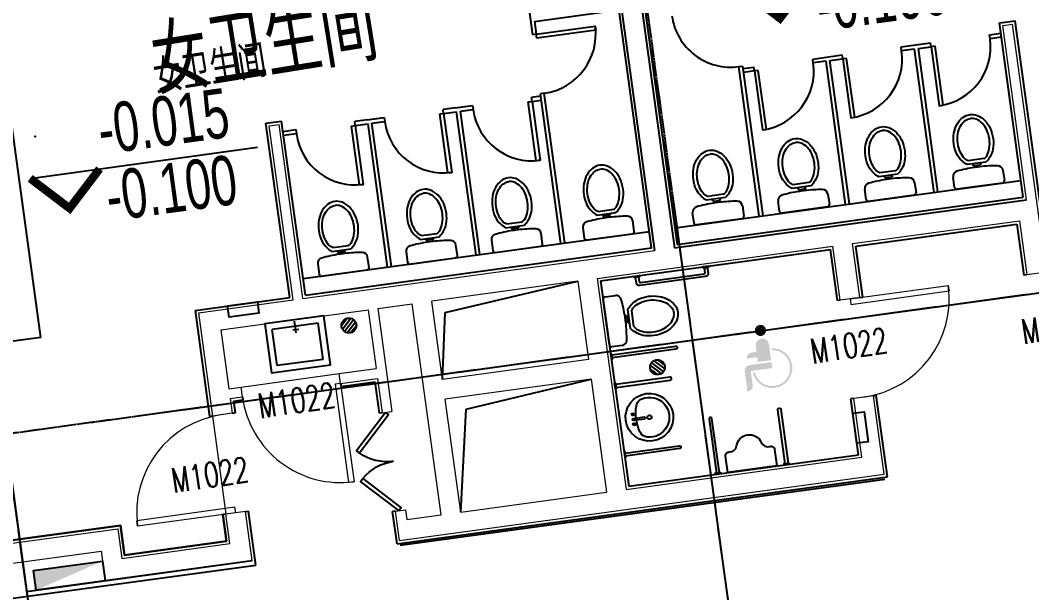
# Model space of a CAD drawing. Header units: millimetres. Extents: x -39175 to 150737, y -15023 to 140542.
# Drawn here: x 44829 to 55037, y 118823 to 124602 of the extents above; entities that cross this region are included whole.
import ezdxf
from ezdxf.enums import TextEntityAlignment as Align

# ---------------------------------------------------------------- set-up
doc = ezdxf.new("R2010")
doc.units = ezdxf.units.MM
doc.header["$LTSCALE"] = 10
doc.linetypes.add('E-RG-1F$0$$0$DOTE', pattern=[2.42, 2, -0.2, 0.02, -0.2])
doc.linetypes.add('XRE2$0$HIDDEN', pattern=[0.375, 0.25, -0.125])
for name, color, linetype in [('A—墙体', 7, 'Continuous'), ('A—设备管丼、主管符号', 50, 'Continuous'), ('A—轴线、尺寸', 1, 'Continuous'), ('E2-RI-2F$0$A-SYMB-DOOR', 13, 'Continuous'), ('E2-RW-12345F$0$A-1-1-X-toilel$0$A-FIXT', 55, 'Continuous'), ('E2-RW-12345F$0$HRI-F18$0$A-DOOR', 32, 'Continuous'), ('E2-RW-12345F$0$HRI-F18$0$A-WALL', 7, 'Continuous'), ('E2-RW-12345F$0$LVTRY', 6, 'Continuous'), ('I—平面—卫生间隔断（不到顶）', 48, 'Continuous'), ('I—平面—文字', 40, 'Continuous'), ('I—平面—文字（放大1：100）', 40, 'XRE2$0$HIDDEN'), ('I—平面—标高', 40, 'Continuous'), ('I—平面—洁具2', 44, 'Continuous'), ('I—平面—消防设施', 10, 'Continuous'), ('I—平面—装饰面层线', 192, 'Continuous'), ('I—平面—门编号', 22, 'Continuous'), ('S-EQ1', 2, 'Continuous'), ('轴线100', 1, 'Continuous')]:
    doc.layers.add(name, color=color, linetype=linetype)
for name, color, linetype, lineweight in [('E2-RW-12345F$0$A-DOOR', 32, 'Continuous', 5), ('E2-RW-12345F$0$A-WALL', 7, 'Continuous', 5), ('E2-RW-12345F$0$A-Z410-G-Vhcl', 5, 'Continuous', 0)]:
    doc.layers.add(name, color=color, linetype=linetype, lineweight=lineweight)
doc.layers.get('E2-RW-12345F$0$A-1-1-X-toilel$0$A-FIXT').off()
doc.styles.add('ARIAL', font='arial.ttf')
doc.styles.add('E-RT-1F$0$XD2008', font='xd-hzs.shx', dxfattribs={"width": 0.7, "bigfont": 'xd-hztxt.shx'})
doc.styles.add('E2-RI-2F$0$ECADI-TXT', font='simplex.shx', dxfattribs={"bigfont": 'hztxt.shx'})
doc.styles.add('XD2008', font='SIMYOU.TTF', dxfattribs={"width": 0.7, "height": 600})
doc.styles.add('幼圆', font='SIMYOU.TTF', dxfattribs={"width": 0.7})
doc.dimstyles.new('200', dxfattribs={"dimscale": 200, "dimtxt": 2.5, "dimasz": 2, "dimexe": 1, "dimexo": 1, "dimgap": 0.8, "dimtad": 1, "dimdec": 0, "dimdsep": 46, "dimtxsty": 'ARIAL', "dimblk1": 'ARCHTICK', "dimblk2": 'ARCHTICK', "dimsah": 1, "dimcen": -0.9, "dimdle": 1, "dimclrd": 256, "dimclre": 256, "dimclrt": 40, "dimaunit": 1, "dimadec": 0, "dimazin": 0, "dimtfac": 0.35, "dimtdec": 0, "dimtix": 1, "dimtmove": 2, "dimatfit": 3, "dimldrblk": 'ARCHTICK', "dimfxl": 0, "dimtvp": 0.8, "dimtolj": 1, "dimtzin": 0, "dimarcsym": 0})

# ---------------------------------------------------------------- blocks, each defined once
blk = doc.blocks.new('_ArchTick')
at = {"color": 0, "linetype": 'ByBlock', "const_width": 0.15}
blk.add_lwpolyline([(-0.5, -0.5), (0.5, 0.5)], dxfattribs=at)
blk = doc.blocks.new('*D4653')
at = {"layer": 'A—轴线、尺寸', "linetype": 'ByBlock', "lineweight": -2}
for p, q in [((78472, 131607), (77673, 137453)), ((-33466, 122060), (77898, 137282)), ((-32387, 115642), (-33295, 122285))]:
    blk.add_line(p, q, dxfattribs=at)
at = {"layer": 'Defpoints', "color": 0, "linetype": 'ByBlock'}
for p in [(77700, 137255), (78499, 131409), (-32360, 115444, 0)]:
    blk.add_point(p, dxfattribs=at)
at = {"layer": 'A—轴线、尺寸', "linetype": 'ByBlock', "lineweight": -2, "xscale": 400, "yscale": 400, "zscale": 400}
for p, rotation in [((77700, 137255), 7.783339573525556), ((-33268, 122087), 187.7833395735256)]:
    blk.add_blockref('_ArchTick', p, dxfattribs=dict(at, rotation=rotation))
at = {"layer": 'A—轴线、尺寸', "color": 40, "linetype": 'ByBlock', "insert": (22160, 130082), "char_height": 500, "attachment_point": 5, "rotation": 7.7833, "style": 'ARIAL'}
blk.add_mtext('\\A1;112000', dxfattribs=at)
blk = doc.blocks.new('E-RT-1F$0$ECADI-TAG-HGHT（国标）')
at = {"color": 1}
blk.add_line((-2.121, 2.121), (11.768, 2.121), dxfattribs=at)
at = {"color": 1, "const_width": 0.5}
blk.add_lwpolyline([(-2.121, 2.121), (0, 0), (2.121, 2.121)], dxfattribs=at)
at = {"color": 1}
blk.add_point((-1.481, 4.6), dxfattribs=at)
at = {"style": 'E-RT-1F$0$XD2008', "width": 0.7}
blk.add_attdef('FL', text='', height=3, dxfattribs=at).set_placement((-2.689, 2.967), align=Align.RIGHT)
for tag, p in [('F.F.L.', (2.284, 2.967)), ('T.O.S.', (2.284, -1.104))]:
    blk.add_attdef(tag, p, '', height=3, dxfattribs=at)
blk = doc.blocks.new('E2-RW-12345F$0$HRI-F18$0$A$C62F15C80')
at = {"layer": 'E2-RW-12345F$0$HRI-F18$0$A-DOOR'}
for points in [[(0, 275.5), (275.5, 0), (296.2, 20.7), (20.7, 296.2)], [(800, 275.5), (524.5, 0), (503.8, 20.7), (779.3, 296.2)]]:
    blk.add_lwpolyline(points, close=True, dxfattribs=at)
for centre, start, end in [((10.3, 285.9), 317.1491, 0), ((789.7, 285.9), 180, 222.8509)]:
    blk.add_arc(centre, 389.7, start, end, dxfattribs=at)
blk = doc.blocks.new('*U4745')
at = {"layer": 'E2-RW-12345F$0$A-Z410-G-Vhcl', "extrusion": (0, 0, -1)}
h = blk.add_hatch(color=2, dxfattribs=at)
edge = h.paths.add_edge_path()
edge.add_arc((-0.0041, 0.039), 0.0082, 0, 360)
for points in [[(-0.0139, -0.0062), (0.0056, -0.0062), (0.0056, 0.0172, 1), (-0.0139, 0.0172), (-0.0139, 0.0086), (-0.0214, 0.0086, 0.414214), (-0.0293, 0.0008), (-0.0139, 0.0008)], [(0.0086, 0.0082, -2.078418), (-0.0205, -0.0208), (-0.0235, -0.0208, 2.108884), (0.0086, 0.0112)], [(-0.0261, -0.0179), (0.0056, -0.0179), (0.0056, -0.0091), (-0.0261, -0.0091, 0.414214), (-0.0349, -0.0179), (-0.0349, -0.0472, 0.414214), (-0.0261, -0.0384)]]:
    blk.add_hatch(color=2, dxfattribs=at).paths.add_polyline_path(points)
blk = doc.blocks.new('E2-RW-12345F$0$_LV13')
at = {"layer": 'S-EQ1'}
for p, q in [((-0.495, 0.071), (-0.071, 0.495)), ((-0.465, -0.183), (0.183, 0.465)), ((-0.354, -0.354), (0.354, 0.354)), ((-0.183, -0.465), (0.465, 0.183)), ((0.071, -0.495), (0.495, -0.071))]:
    blk.add_line(p, q, dxfattribs=at)
blk.add_circle((0, 0), 0.5, dxfattribs=at)
blk = doc.blocks.new('E2-RW-12345F$0$DOOR1000')
at = {"layer": 'E2-RW-12345F$0$A-DOOR'}
for p, q in [((0, 1000), (56, 1000)), ((0, 0), (0, 1000)), ((56, 0), (56, 1000)), ((0, 0), (56, 0))]:
    blk.add_line(p, q, dxfattribs=at)
blk.add_arc((0, 0), 1000, 0, 90, dxfattribs=at)
blk = doc.blocks.new('E2-RW-12345F$0$XFX-BX')
blk.add_lwpolyline([(0, 0), (0, 200), (700, 200), (700, 0)], close=True)
blk.add_solid([(0, 0), (0, 0), (700, 0), (700, 200)])
blk = doc.blocks.new('E1-RW-1F$0$E-WC-BF$0$Sink Vanity-Round - 19_ x 19_-1522437-Level 2 - Program')
for p, q in [((87, 247), (87, 136)), ((106, 247), (106, 136))]:
    blk.add_line(p, q)
for centre, radius, start, end in [((97, 85), 241, 360, 180), ((97, -233), 452, 91.2067, 109.2086), ((46, 247), 12.7, 360, 180), ((46, 247), 12.7, 180, 360), ((97, 247), 9.52, 360, 180), ((97, -233), 452, 70.7914, 88.7933), ((147, 247), 12.7, 360, 180), ((147, 247), 12.7, 180, 0), ((97, 85), 201, 165.3071, 14.6929), ((1, 104), 105, 120.7927, 162.1904), ((97, 85), 20.6, 360, 180), ((97, 136), 9.52, 180, 360), ((192, 104), 105, 17.8096, 59.2073), ((97, 85), 241, 180, 360), ((97, 85), 20.6, 180, 360)]:
    blk.add_arc(centre, radius, start, end)
blk = doc.blocks.new('matong')
at = {"layer": 'I—平面—洁具2'}
for p, q in [((-0.43, 0), (0.43, 0)), ((-0.47, -0.235), (-0.47, -0.04)), ((0.47, -0.04), (0.47, -0.235)), ((-0.05, -0.396), (-0.05, -0.361)), ((0.05, -0.361), (0.05, -0.396)), ((-0.176, -0.431), (0.181, -0.431)), ((-0.148, -0.5), (0.148, -0.5)), ((-0.07, -0.396), (-0.05, -0.396)), ((-0.07, -0.431), (-0.07, -0.396)), ((0.05, -0.396), (-0.05, -0.396)), ((0.05, -0.396), (0.07, -0.396)), ((0.07, -0.396), (0.07, -0.431))]:
    blk.add_line(p, q, dxfattribs=at)
for points in [[(0.002, -1.35, -0.128381), (-0.133, -1.315, -0.106268), (-0.259, -1.203, -0.085065), (-0.338, -1.047, -0.074422), (-0.368, -0.849, -0.074422), (-0.338, -0.652, -0.093985), (-0.259, -0.514, -0.073872), (-0.176, -0.431, -0.130921)], [(-0.148, -0.5, 0.073654), (-0.204, -0.54, 0.085065), (-0.272, -0.674, 0.074422), (-0.298, -0.849, 0.074422), (-0.272, -1.025, 0.085065), (-0.204, -1.159, 0.106268), (-0.101, -1.25, 0.128381), (-0.002, -1.276, 0.131396)], [(0.181, -0.431, -0.073872), (0.264, -0.514, -0.093985), (0.343, -0.652, -0.074422), (0.372, -0.849, -0.074422), (0.343, -1.047, -0.085065), (0.264, -1.203, -0.106268), (0.138, -1.315, -0.128381), (0.002, -1.35, -0.130921)], [(0.148, -0.5, -0.073654), (0.204, -0.54, -0.085065), (0.272, -0.674, -0.074422), (0.298, -0.849, -0.074422), (0.272, -1.025, -0.085065), (0.204, -1.159, -0.106268), (0.101, -1.25, -0.128381), (0.002, -1.276, -0.131396)]]:
    blk.add_lwpolyline(points, format="xyb", dxfattribs=at)
for centre, radius, start, end in [((-0.43, -0.04), 0.04, 90, 180), ((0.43, -0.04), 0.04, 0, 90), ((-0.37, -0.235), 0.1, 180, 262.0681), ((0, 2.42), 2.781, 262.0681, 268.9699), ((0, 2.42), 2.781, 268.9699, 271.0301), ((0, 2.42), 2.781, 271.0301, 277.9319), ((0.37, -0.235), 0.1, 277.9319, 0)]:
    blk.add_arc(centre, radius, start, end, dxfattribs=at)
blk = doc.blocks.new('B1-CR-B1$0$URINAL-1')
at = {"layer": 'I—平面—洁具2'}
blk.add_lwpolyline([(500, 0), (0, 0), (0, -168, 0.464292), (43, -204, -0.382572), (124, -255, 0.336188), (250, -350, 0.336188), (376, -255, -0.382572), (457, -204, 0.464292), (500, -168)], format="xyb", close=True, dxfattribs=at)
blk = doc.blocks.new('xdc2')
at = {"layer": 'I—平面—洁具2'}
for p, q in [((445631, -41461), (445631, -41831)), ((445631, -41461), (446101, -41461)), ((446101, -41461), (446101, -41831)), ((445631, -41831), (446101, -41831)), ((445836, -41793), (445896, -41793)), ((445866, -41763), (445866, -41881))]:
    blk.add_line(p, q, dxfattribs=at)
blk.add_lwpolyline([(445566, -41896), (446166, -41896), (446166, -41396), (445566, -41396)], close=True, dxfattribs=at)
blk = doc.blocks.new('E2-RI-2F$0$ECADI-TAG-DOOR')
blk = doc.blocks.new('A$C1C9D1350')
at = {"layer": '轴线100', "linetype": 'E-RG-1F$0$$0$DOTE'}
for p, q in [((-205631.5, 137772.7), (-201138.5, 104901.6)), ((-212567.1, 136824.8), (-208074, 103953.6)), ((-186282.4, 126791.1), (-255175.5, 117374.4))]:
    blk.add_line(p, q, dxfattribs=at)

msp = doc.modelspace()

# ---------------------------------------------------------------- linework, layer by layer
at = {"layer": 'A—墙体'}
for p, q in [((50870.2, 126416.5), (51432.3, 122304.2)), ((50870.2, 126416.5), (51432.3, 122304.2)), ((51432.3, 122304.7), (54984.7, 122790.3)), ((51432.3, 122304.7), (54984.7, 122790.3)), ((44892.1, 118837.1), (47170.5, 119148.5)), ((45684.7, 118945.4), (47170.5, 119148.5))]:
    msp.add_line(p, q, dxfattribs=at)
msp.add_lwpolyline([(51234.2, 122277.1), (50672.1, 126389.4), (49765.1, 126265.4), (49656.8, 127058)], dxfattribs=at)
msp.add_lwpolyline([(51234.2, 122277.1), (50672.1, 126389.4), (49765.1, 126265.4), (49656.8, 127058)], dxfattribs=at)
at = {"layer": 'A—设备管丼、主管符号'}
for p, q in [((49117.1, 121651.5, 0), (50454.2, 121969, 0)), ((49090.7, 120975.2), (49117.1, 121651.5, 0)), ((49330.6, 120676.7, 0), (50589.7, 120977.7, 0)), ((49273.6, 119637.8, 0), (49330.6, 120676.7, 0))]:
    msp.add_line(p, q, dxfattribs=at)
at = {"layer": 'A—轴线、尺寸', "linetype": 'E-RG-1F$0$$0$DOTE', "ltscale": 500}
for p, q in [((49782.5, 134747.2), (54275.5, 101876)), ((42847, 133799.2), (47340, 100928.1)), ((79901.5, 125237.7), (238.6, 114348.8))]:
    msp.add_line(p, q, dxfattribs=at)
at = {"layer": 'E2-RW-12345F$0$A-DOOR'}
for p, q in [((47057.7, 120899.3, 0), (48048.5, 121034.8, 0)), ((46769.2, 120607.4, 0), (46904.6, 119616.6))]:
    msp.add_line(p, q, dxfattribs=at)
at = {"layer": 'E2-RW-12345F$0$A-WALL', "lineweight": 13}
for p, q in [((50870.2, 126416.5), (51432.3, 122304.2)), ((54984.7, 122790.3), (54744.3, 124548.9)), ((55185.3, 122060.8), (54843.4, 124562.5)), ((47342.3, 123537.2), (47441.3, 123550.7)), ((47582.6, 121778.5), (47342.3, 123537.2)), ((47681.7, 121792.1), (47441.3, 123550.7)), ((51432.3, 122304.7), (54984.7, 122790.3)), ((53228.4, 122348.4), (54912.7, 122578.6)), ((54912.7, 122578.6, 0), (54987.2, 122033.7, 0)), ((50652.3, 121996.2, 0), (53030.2, 122321.3, 0)), ((52970.9, 122313.2), (53030.2, 122321.3)), ((47681.7, 121792.1), (51234.1, 122277.6)), ((50652.4, 121995.7, 0), (50943.5, 119866.1, 0)), ((55185.3, 122060.8, 0), (54987.2, 122033.7, 0)), ((50454.2, 121969, 0), (50562.5, 121176.3, 0)), ((53302.9, 121803.5, 0), (53104.7, 121776.4, 0)), ((46627, 121647.9), (47582.6, 121778.5)), ((46852.2, 121476.8), (48338.4, 121680)), ((48437.4, 121693.5), (48784.2, 121740.9)), ((46627, 121647.9), (46769.2, 120607.4)), ((46852.2, 121476.8), (46933.5, 120882.4)), ((50589.7, 120977.7, 0), (50745.3, 119839, 0)), ((46933.5, 120882.4, 0), (47057.7, 120899.3, 0)), ((46947, 120783.3, 0), (47071.3, 120800.3, 0)), ((46947, 120783.3, 0), (46967.3, 120634.5, 0)), ((53438.3, 120812.2, 0), (53240.2, 120785.1, 0)), ((46967.4, 120634.5, 0), (46769.2, 120607.4, 0)), ((47102.8, 119643.7), (46904.6, 119616.6))]:
    msp.add_line(p, q, dxfattribs=at)
at = {"layer": 'E2-RW-12345F$0$A-WALL'}
for p, q in [((54744.3, 124548.9), (54843.4, 124562.5)), ((53104.7, 121776.4, 0), (53030.2, 122321.3, 0)), ((53302.9, 121803.5, 0), (53228.4, 122348.4, 0)), ((50454.2, 121969, 0), (48982.4, 121767.9, 0)), ((48338.4, 121680), (48419.6, 121085.5)), ((48437.4, 121693.5), (48579.6, 120653.1)), ((49075.4, 119610.7), (48784.3, 121740.4)), ((49090.7, 120975.2), (48982.4, 121767.9)), ((50562.5, 121176.3, 0), (49090.7, 120975.2, 0)), ((48048.5, 121034.8, 0), (48419.6, 121085.5, 0)), ((48062, 120935.7, 0), (48048.5, 121034.8, 0)), ((48062, 120935.7, 0), (48433.2, 120986.4, 0)), ((48433.2, 120986.4), (48480.6, 120639.6)), ((50589.6, 120978.2, 0), (49117.8, 120777, 0)), ((47071.3, 120800.3, 0), (47057.7, 120899.3, 0)), ((49273.6, 119637.8), (49117.8, 120777)), ((53321.4, 120191.1, 0), (53240.2, 120785.1, 0)), ((53546.6, 120020, 0), (53438.3, 120812.2, 0)), ((48480.6, 120639.6), (48579.7, 120653.1)), ((50943.5, 119866.1, 0), (53321.4, 120191.1, 0)), ((48656.6, 119351.6, 0), (53546.6, 120020, 0)), ((48656.6, 119351.6, 0), (53546.6, 120020, 0)), ((48656.6, 119351.6, 0), (53546.6, 120020, 0)), ((49273.6, 119637.8, 0), (50745.3, 119839, 0)), ((47170.5, 119147.8), (47102.8, 119643.7)), ((48616.1, 119648.3), (48715.2, 119661.8)), ((48656.6, 119351.6), (48616.1, 119648.3)), ((48715.1, 119661.8), (48728.6, 119563.3)), ((46945.2, 119319.6), (46904.6, 119616.6)), ((48728.6, 119563.3), (49075.4, 119610.7)), ((44626.2, 119305.4), (45815.1, 119467.9)), ((45815.1, 119467.9), (45855.7, 119170.6)), ((44653.2, 119107.2), (45644, 119242.6)), ((45644, 119242.6), (45684.7, 118945.4)), ((45855.7, 119170.6), (46945.2, 119319.6)), ((45684.7, 118945.4), (47170.5, 119148.5))]:
    msp.add_line(p, q, dxfattribs=at)
at = {"layer": 'E2-RW-12345F$0$A-WALL', "lineweight": 13}
msp.add_lwpolyline([(51234.2, 122277.1), (50672.1, 126389.4), (49765.1, 126265.4), (49656.8, 127058)], dxfattribs=at)
at = {"layer": 'I—平面—卫生间隔断（不到顶）', "ltscale": 3}
for p, q in [((45036.3, 121399.7, 0), (44474.2, 125512, 0)), ((49956.3, 124751.8, 0), (49996.9, 124455.1, 0)), ((50018.9, 124589.1, 0), (50872, 124705.6, 0)), ((50018.9, 124589.1, 0), (50036.5, 124460.5, 0)), ((54609.8, 124454.3, 0), (54724.8, 124470, 0)), ((54615.3, 124414.7, 0), (54609.8, 124454.3)), ((53718.1, 124332.4, 0), (54015.4, 124373.1, 0)), ((53723.5, 124292.8, 0), (53718.1, 124332.4, 0)), ((53892, 124315.8, 0), (54020.8, 124333.4, 0)), ((53892, 124315.8, 0), (54015.8, 124332.8, 0)), ((53892, 124315.8, 0), (54015.8, 124332.8, 0)), ((53892, 124315.8, 0), (54015.8, 124332.8, 0)), ((54020.8, 124333.4, 0), (54015.4, 124373.1, 0)), ((54730.2, 124430.4, 0), (54615.3, 124414.7, 0)), ((54730.2, 124430.4, 0), (54615.3, 124414.7, 0)), ((54730.2, 124430.4, 0), (54615.3, 124414.7, 0)), ((52826.4, 124210.6, 0), (53123.7, 124251.2, 0)), ((53129.1, 124211.6, 0), (53123.7, 124251.2, 0)), ((53852.3, 124310.4, 0), (53723.5, 124292.8, 0)), ((53849.9, 124310.1, 0), (53723.5, 124292.8, 0)), ((53849.9, 124310.1, 0), (53723.5, 124292.8, 0)), ((53849.9, 124310.1, 0), (53723.5, 124292.8, 0)), ((54050.1, 122863.9, 0), (53852.3, 124310.4, 0)), ((54050.1, 122863.9, 0), (53852.3, 124310.4, 0)), ((54089.7, 122869.3, 0), (53892, 124315.8, 0)), ((54089.7, 122869.3, 0), (53892, 124315.8, 0)), ((52080.8, 124134.4, 0), (52120.5, 124139.8, 0)), ((52287.4, 122623, 0), (52080.9, 124134.4, 0)), ((52327.1, 122628.4, 0), (52120.5, 124139.8, 0)), ((52327.1, 122628.4, 0), (52120.5, 124139.8, 0)), ((52124, 124114.6, 0), (52232, 124129.3, 0)), ((52124, 124114.6, 0), (52232, 124129.3, 0)), ((52237.4, 124089.7, 0), (52232, 124129.3, 0)), ((52831.8, 124170.9, 0), (52826.4, 124210.6, 0)), ((52960.6, 124188.5, 0), (52831.8, 124170.9, 0)), ((52958.2, 124188.2, 0), (52831.8, 124170.9, 0)), ((52958.2, 124188.2, 0), (52831.8, 124170.9, 0)), ((52958.2, 124188.2, 0), (52831.8, 124170.9, 0)), ((53158.4, 122742, 0), (52960.6, 124188.5, 0)), ((53000.3, 124194, 0), (53129.1, 124211.6, 0)), ((53000.3, 124194, 0), (53124.1, 124210.9, 0)), ((53000.3, 124194, 0), (53124.1, 124210.9, 0)), ((53000.3, 124194, 0), (53124.1, 124210.9, 0)), ((53198, 122747.4, 0), (53000.3, 124194, 0)), ((52237.4, 124089.7, 0), (52129.4, 124074.9, 0)), ((52237.4, 124089.7, 0), (52129.4, 124074.9, 0)), ((50081.6, 123835.4, 0), (49988, 123822.6, 0)), ((50081.6, 123835.4, 0), (49988, 123822.6, 0)), ((49993.4, 123783, 0), (49988, 123822.6, 0)), ((49993.4, 123783, 0), (49988, 123822.6, 0)), ((50117.7, 123866, 0), (50078.1, 123860.6, 0)), ((50284.7, 122349.2, 0), (50078.1, 123860.6, 0)), ((50284.7, 122349.2, 0), (50078.1, 123860.6, 0)), ((50324.3, 122354.7, 0), (50117.7, 123866, 0)), ((49215.2, 123717, 0), (49393.5, 123741.4, 0)), ((49215.2, 123717, 0), (49393.5, 123741.4, 0)), ((49244.9, 123721.1, 0), (49368.8, 123738, 0)), ((49264.7, 123723.8, 0), (49393.5, 123741.4, 0)), ((49264.7, 123723.8, 0), (49393.5, 123741.4, 0)), ((49393.5, 123741.4, 0), (49399, 123701.8, 0)), ((49993.4, 123783, 0), (50087, 123795.8, 0)), ((49993.4, 123783, 0), (50087, 123795.8, 0)), ((48323.4, 123595.1, 0), (48501.8, 123619.5, 0)), ((48323.4, 123595.1, 0), (48501.8, 123619.5, 0)), ((48373, 123601.9, 0), (48501.8, 123619.5, 0)), ((48373, 123601.9, 0), (48501.8, 123619.5, 0)), ((48501.8, 123619.5, 0), (48507.2, 123579.9, 0)), ((49225.1, 123718.4, 0), (49096.3, 123700.8, 0)), ((49225.1, 123718.4, 0), (49096.3, 123700.8, 0)), ((49101.7, 123661.1, 0), (49096.3, 123700.8, 0)), ((49101.7, 123661.1, 0), (49230.5, 123678.7, 0)), ((49101.7, 123661.1, 0), (49230.5, 123678.7, 0)), ((49428.2, 122232.2, 0), (49230.5, 123678.7, 0)), ((49270.1, 123684.2, 0), (49399, 123701.8, 0)), ((49270.1, 123684.2, 0), (49399, 123701.8, 0)), ((49467.9, 122237.6, 0), (49270.1, 123684.2, 0)), ((49270.2, 123684.2, 0), (49394, 123701.1, 0)), ((48333.4, 123596.5, 0), (48204.6, 123578.9, 0)), ((48333.4, 123596.5, 0), (48204.6, 123578.9, 0)), ((48210, 123539.2, 0), (48204.6, 123578.9, 0)), ((48210, 123539.3, 0), (48338.8, 123556.9, 0)), ((48210, 123539.3, 0), (48338.8, 123556.9, 0)), ((48536.5, 122110.3, 0), (48338.8, 123556.9, 0)), ((48353.2, 123599.2, 0), (48477, 123616.1, 0)), ((48378.4, 123562.3, 0), (48507.2, 123579.9, 0)), ((48378.4, 123562.3, 0), (48507.2, 123579.9, 0)), ((48378.4, 123562.3, 0), (48502.3, 123579.2, 0)), ((48576.1, 122115.7, 0), (48378.4, 123562.3, 0)), ((47481.3, 123480, 0), (47610.1, 123497.6, 0)), ((47481.3, 123480, 0), (47610.1, 123497.6, 0)), ((47486.7, 123440.4, 0), (47615.5, 123458, 0)), ((47610.1, 123497.6, 0), (47615.5, 123458, 0)), ((51464.7, 122510.6), (54927.9, 122983.9)), ((47684.4, 121993.8, 0), (51177.4, 122471.2, 0)), ((45036.3, 121399.7, 0), (44382.4, 121310.3, 0))]:
    msp.add_line(p, q, dxfattribs=at)
at = {"layer": 'I—平面—卫生间隔断（不到顶）', "ltscale": 3, "elevation": 0}
for points in [[(50041.9, 124420.9), (50036.5, 124460.5), (50631, 124541.8), (50636.4, 124502.1)], [(54060.4, 124338.9), (54020.8, 124333.4), (54102, 123739), (54141.7, 123744.4)], [(53168.7, 124217), (53129.1, 124211.6), (53210.3, 123617.1), (53250, 123622.5)], [(52277, 124095.1), (52237.4, 124089.7), (52318.6, 123495.2), (52358.3, 123500.6)], [(49953.8, 123777.6), (49993.4, 123783), (50074.7, 123188.5), (50035, 123183.1)], [(49062.1, 123655.7), (49101.7, 123661.1), (49183, 123066.7), (49143.3, 123061.2)], [(48170.3, 123533.8), (48210, 123539.2), (48291.2, 122944.8), (48251.6, 122939.4)]]:
    msp.add_lwpolyline(points, close=True, dxfattribs=at)
msp.add_lwpolyline([(50036.5, 124460.5), (49996.9, 124455.1)], dxfattribs=at)
at = {"layer": 'I—平面—卫生间隔断（不到顶）', "ltscale": 3}
for centre, start, end in [((51999.6, 124728.8, 0), 187.78336, 277.78336), ((50036.5, 124460.5, 0), 277.78295, 7.78295), ((54020.8, 124333.4, 0), 277.78347, 7.78347), ((53129.1, 124211.6, 0), 277.78347, 7.78347), ((52237.4, 124089.7, 0), 277.78347, 7.78347), ((49993.4, 123783, 0), 187.78335, 277.78335), ((49101.7, 123661.1, 0), 187.78335, 277.78335), ((48210, 123539.2, 0), 187.78335, 277.78335)]:
    msp.add_arc(centre, 600, start, end, dxfattribs=at)
at = {"layer": 'I—平面—洁具2'}
for p, q in [((54574.6, 123170.5, 0), (54383.5, 123144.4, 0)), ((54554.6, 123205.2, 0), (54395.8, 123183.5, 0)), ((54445.4, 123133.6, 0), (54442.8, 123152.5, 0)), ((54456.1, 123135.1, 0), (54445.4, 123133.6, 0)), ((54456.1, 123135.1, 0), (54509.6, 123142.4, 0)), ((54458.7, 123116.3, 0), (54456.1, 123135.1, 0)), ((54520.3, 123143.9, 0), (54509.6, 123142.4, 0)), ((54509.6, 123142.4, 0), (54512.2, 123123.6, 0)), ((54517.7, 123162.7, 0), (54520.3, 123143.9, 0)), ((53682.8, 123048.6, 0), (53491.7, 123022.5, 0)), ((53662.9, 123083.4, 0), (53504.1, 123061.6, 0)), ((53553.6, 123011.7, 0), (53551.1, 123030.6, 0)), ((53564.3, 123013.2, 0), (53553.6, 123011.7, 0)), ((53564.3, 123013.2, 0), (53617.8, 123020.5, 0)), ((53566.9, 122994.4, 0), (53564.3, 123013.2, 0)), ((53628.5, 123022, 0), (53617.8, 123020.5, 0)), ((53617.8, 123020.5, 0), (53620.4, 123001.7, 0)), ((53626, 123040.8, 0), (53628.5, 123022, 0)), ((54257.4, 122914.1, 0), (54243.1, 123018.6, 0)), ((54746, 123087.3, 0), (54760.3, 122982.8, 0)), ((52808.3, 122929.1, 0), (52617.2, 122902.9, 0)), ((52788.3, 122963.8, 0), (52629.5, 122942.1, 0)), ((52679.1, 122892.2, 0), (52676.5, 122911.1, 0)), ((52751.4, 122921.3, 0), (52754, 122902.4, 0)), ((53854.3, 122965.4, 0), (53868.6, 122860.9, 0)), ((54741.8, 122958.5, 0), (54281.7, 122895.6, 0)), ((51945.7, 122811.2, 0), (51754.6, 122785, 0)), ((51925.8, 122845.9, 0), (51767, 122824.2, 0)), ((51888.9, 122803.4, 0), (51891.5, 122784.5, 0)), ((52689.8, 122893.7, 0), (52679.1, 122892.2, 0)), ((52689.8, 122893.7, 0), (52743.3, 122901, 0)), ((52692.4, 122874.8, 0), (52689.8, 122893.7, 0)), ((52754, 122902.4, 0), (52743.3, 122901, 0)), ((52743.3, 122901, 0), (52745.9, 122882.1, 0)), ((52979.7, 122845.9, 0), (52994, 122741.4, 0)), ((53365.6, 122792.2, 0), (53351.4, 122896.7, 0)), ((53850.1, 122836.6, 0), (53390, 122773.7, 0)), ((51816.5, 122774.3, 0), (51814, 122793.2, 0)), ((51827.2, 122775.8, 0), (51816.5, 122774.3, 0)), ((51827.2, 122775.8, 0), (51880.8, 122783.1, 0)), ((51829.8, 122756.9, 0), (51827.2, 122775.8, 0)), ((51891.5, 122784.5, 0), (51880.8, 122783.1, 0)), ((51880.8, 122783.1, 0), (51883.3, 122764.2, 0)), ((52117.2, 122728, 0), (52131.5, 122623.5, 0)), ((52491.1, 122672.6, 0), (52476.8, 122777.1, 0)), ((52975.5, 122717, 0), (52515.4, 122654.1, 0)), ((50649.5, 122634, 0), (50840.7, 122660.1, 0)), ((50659.4, 122672.8, 0), (50818.2, 122694.5, 0)), ((50706.4, 122641.8, 0), (50709, 122622.9, 0)), ((50709, 122622.9, 0), (50719.7, 122624.4, 0)), ((50773.2, 122631.7, 0), (50719.7, 122624.4, 0)), ((50719.7, 122624.4, 0), (50722.3, 122605.5, 0)), ((50773.2, 122631.7, 0), (50783.9, 122633.1, 0)), ((50775.8, 122612.9, 0), (50773.2, 122631.7, 0)), ((50783.9, 122633.1, 0), (50781.3, 122652, 0)), ((51628.6, 122554.7, 0), (51614.3, 122659.2, 0)), ((52113, 122599.1, 0), (51652.9, 122536.2, 0)), ((49726.1, 122507.8, 0), (49917.2, 122533.9, 0)), ((49736, 122546.6, 0), (49894.8, 122568.3, 0)), ((49783, 122515.6, 0), (49785.6, 122496.7, 0)), ((49785.6, 122496.7, 0), (49796.3, 122498.2, 0)), ((49849.8, 122505.5, 0), (49796.3, 122498.2, 0)), ((49796.3, 122498.2, 0), (49798.9, 122479.3, 0)), ((49849.8, 122505.5, 0), (49860.5, 122506.9, 0)), ((49852.4, 122486.7, 0), (49849.8, 122505.5, 0)), ((49860.5, 122506.9, 0), (49857.9, 122525.8, 0)), ((50506.7, 122507.9, 0), (50521, 122403.3, 0)), ((51023.9, 122472.1, 0), (51009.6, 122576.6, 0)), ((48866.1, 122390.2), (49057.2, 122416.4)), ((48876, 122429.1), (49034.8, 122450.8)), ((48923, 122398), (48925.6, 122379.1)), ((49000.5, 122389.4), (48997.9, 122408.3)), ((50100.5, 122345.9, 0), (50086.2, 122450.4, 0)), ((50545.3, 122384.9, 0), (51005.4, 122447.7, 0)), ((47974.4, 122268.4), (48165.5, 122294.5)), ((47984.3, 122307.2), (48143.1, 122328.9)), ((48925.6, 122379.1), (48936.3, 122380.6)), ((48989.8, 122387.9), (48936.3, 122380.6)), ((48936.3, 122380.6), (48938.9, 122361.8)), ((48989.8, 122387.9), (49000.5, 122389.4)), ((48992.4, 122369.1), (48989.8, 122387.9)), ((49240.5, 122228.3), (49226.2, 122332.8)), ((49583.3, 122381.6, 0), (49597.6, 122277.1, 0)), ((49621.9, 122258.7, 0), (50082, 122321.5, 0)), ((48031.3, 122276.1), (48033.9, 122257.3)), ((48033.9, 122257.3), (48044.6, 122258.7)), ((48098.1, 122266), (48044.6, 122258.7)), ((48044.6, 122258.7), (48047.1, 122239.9)), ((48098.1, 122266), (48108.8, 122267.5)), ((48100.6, 122247.2), (48098.1, 122266)), ((48108.8, 122267.5), (48106.2, 122286.4)), ((48348.8, 122106.4), (48334.5, 122210.9)), ((48723.3, 122264.1), (48737.6, 122159.6)), ((48761.9, 122141.1), (49222, 122204)), ((47831.6, 122142.2), (47845.9, 122037.7)), ((47870.2, 122019.2), (48330.3, 122082.1))]:
    msp.add_line(p, q, dxfattribs=at)
at = {"layer": 'I—平面—洁具2', "elevation": 0}
for points in [[(54383.5, 123144.4, -0.0738718), (54332.9, 123182.9, -0.0939852), (54280.7, 123250.7, -0.0744223), (54250.4, 123354.2, -0.0744223), (54251.8, 123462.1, -0.0850651), (54282.5, 123551.6, -0.1062679), (54341.9, 123620.3, -0.1283809), (54411.8, 123649.1, -0.1309213)], [(54411.8, 123649.1, -0.1283809), (54486.9, 123640.1, -0.1062679), (54562.5, 123589.8, -0.0850651), (54616.1, 123511.9, -0.0744223), (54646.4, 123408.4, -0.0744223), (54645, 123300.5, -0.0939852), (54612.9, 123221.2, -0.0738718), (54574.6, 123170.5, -0.1309213)], [(53491.7, 123022.5, -0.0738718), (53441.2, 123061, -0.0939852), (53389, 123128.8, -0.0744223), (53358.7, 123232.4, -0.0744223), (53360, 123340.2, -0.0850651), (53390.8, 123429.7, -0.1062679), (53450.2, 123498.4, -0.1283809), (53520.1, 123527.3, -0.1309213)], [(53520.1, 123527.3, -0.1283809), (53595.1, 123518.2, -0.1062679), (53670.8, 123467.9, -0.0850651), (53724.4, 123390, -0.0744223), (53754.7, 123286.5, -0.0744223), (53753.3, 123178.6, -0.0939852), (53721.2, 123099.3, -0.0738718), (53682.8, 123048.6, -0.1309213)], [(54395.8, 123183.5, -0.073654), (54363, 123200.7, -0.0850651), (54317.1, 123267.5, -0.0744223), (54290.1, 123359.7, -0.0744223), (54291.3, 123455.7, -0.0850651), (54317.7, 123532.3, -0.1062679), (54366.1, 123588.3, -0.1283809), (54417.2, 123609.4, -0.1313961)], [(54554.6, 123205.2, 0.073654), (54581.6, 123230.6, 0.0850651), (54608, 123307.3, 0.0744223), (54609.2, 123403.3, 0.0744223), (54582.2, 123495.5, 0.0850651), (54536.3, 123562.2, 0.1062679), (54474.7, 123603.2, 0.1283809), (54419.7, 123609.8, 0.1313961)], [(53504.1, 123061.6, -0.073654), (53471.3, 123078.9, -0.0850651), (53425.3, 123145.6, -0.0744223), (53398.4, 123237.8, -0.0744223), (53399.6, 123333.8, -0.0850651), (53425.9, 123410.4, -0.1062679), (53474.3, 123466.4, -0.1283809), (53525.5, 123487.6, -0.1313961)], [(53662.9, 123083.4, 0.073654), (53689.9, 123108.7, 0.0850651), (53716.2, 123185.4, 0.0744223), (53717.4, 123281.4, 0.0744223), (53690.5, 123373.6, 0.0850651), (53644.6, 123440.3, 0.1062679), (53582.9, 123481.3, 0.1283809), (53528, 123487.9, 0.1313961)], [(52617.2, 122902.9, -0.0738718), (52566.6, 122941.4, -0.0939852), (52514.4, 123009.2, -0.0744223), (52484.1, 123112.8, -0.0744223), (52485.5, 123220.7, -0.0850651), (52516.2, 123310.1, -0.1062679), (52575.6, 123378.9, -0.1283809), (52645.5, 123407.7, -0.1309213)], [(52629.5, 122942.1, -0.073654), (52596.7, 122959.3, -0.0850651), (52550.8, 123026.1, -0.0744223), (52523.8, 123118.2, -0.0744223), (52525, 123214.3, -0.0850651), (52551.4, 123290.9, -0.1062679), (52599.8, 123346.9, -0.1283809), (52650.9, 123368, -0.1313961)], [(52645.5, 123407.7, -0.1283809), (52720.6, 123398.7, -0.1062679), (52796.2, 123348.4, -0.0850651), (52849.8, 123270.5, -0.0744223), (52880.1, 123166.9, -0.0744223), (52878.7, 123059, -0.0939852), (52846.6, 122979.7, -0.0738718), (52808.3, 122929.1, -0.1309213)], [(52788.3, 122963.8, 0.073654), (52815.3, 122989.2, 0.0850651), (52841.7, 123065.8, 0.0744223), (52842.9, 123161.8, 0.0744223), (52815.9, 123254, 0.0850651), (52770, 123320.8, 0.1062679), (52708.4, 123361.7, 0.1283809), (52653.4, 123368.3, 0.1313961)], [(51754.6, 122785, -0.0738718), (51704.1, 122823.5, -0.0939852), (51651.9, 122891.3, -0.0744223), (51621.6, 122994.9, -0.0744223), (51623, 123102.8, -0.0850651), (51653.7, 123192.2, -0.1062679), (51713.1, 123261, -0.1283809), (51783, 123289.8, -0.1309213)], [(51767, 122824.2, -0.073654), (51734.2, 122841.4, -0.0850651), (51688.2, 122908.2, -0.0744223), (51661.3, 123000.3, -0.0744223), (51662.5, 123096.4, -0.0850651), (51688.8, 123173, -0.1062679), (51737.2, 123229, -0.1283809), (51788.4, 123250.1, -0.1313961)], [(51783, 123289.8, -0.1283809), (51858, 123280.8, -0.1062679), (51933.7, 123230.5, -0.0850651), (51987.3, 123152.6, -0.0744223), (52017.6, 123049, -0.0744223), (52016.2, 122941.1, -0.0939852), (51984.1, 122861.8, -0.0738718), (51945.7, 122811.2, -0.1309213)], [(51925.8, 122845.9, 0.073654), (51952.8, 122871.3, 0.0850651), (51979.1, 122947.9, 0.0744223), (51980.3, 123043.9, 0.0744223), (51953.4, 123136.1, 0.0850651), (51907.5, 123202.9, 0.1062679), (51845.8, 123243.8, 0.1283809), (51790.9, 123250.4, 0.1313961)], [(50677.9, 123138.8, 0.1283809), (50608, 123109.9, 0.1062679), (50548.6, 123041.2, 0.0850651), (50517.9, 122951.8, 0.0744223), (50516.5, 122843.9, 0.0744223), (50546.8, 122740.3, 0.0939852), (50599, 122672.5, 0.0738718), (50649.5, 122634, 0.1309213)], [(50840.7, 122660.1, 0.0738718), (50879, 122710.8, 0.0939852), (50911.1, 122790.1, 0.0744223), (50912.5, 122898, 0.0744223), (50882.2, 123001.6, 0.0850651), (50828.6, 123079.4, 0.1062679), (50753, 123129.7, 0.1283809), (50677.9, 123138.8, 0.1309213)], [(49754.5, 123012.6, 0.1283809), (49684.6, 122983.7, 0.1062679), (49625.2, 122915, 0.0850651), (49594.5, 122825.5, 0.0744223), (49593.1, 122717.7, 0.0744223), (49623.4, 122614.1, 0.0939852), (49675.6, 122546.3, 0.0738718), (49726.1, 122507.8, 0.1309213)], [(49917.2, 122533.9, 0.0738718), (49955.6, 122584.6, 0.0939852), (49987.7, 122663.9, 0.0744223), (49989.1, 122771.8, 0.0744223), (49958.8, 122875.3, 0.0850651), (49905.2, 122953.2, 0.1062679), (49829.6, 123003.5, 0.1283809), (49754.5, 123012.6, 0.1309213)], [(50659.4, 122672.8, -0.073654), (50626.6, 122690, -0.0850651), (50580.7, 122756.8, -0.0744223), (50553.7, 122849, -0.0744223), (50555, 122945, -0.0850651), (50581.3, 123021.6, -0.1062679), (50629.7, 123077.6, -0.1283809), (50680.9, 123098.7, -0.1313961)], [(50818.2, 122694.5, 0.073654), (50845.2, 122719.9, 0.0850651), (50871.6, 122796.5, 0.0744223), (50872.8, 122892.6, 0.0744223), (50845.9, 122984.7, 0.0850651), (50799.9, 123051.5, 0.1062679), (50738.3, 123092.5, 0.1283809), (50683.3, 123099.1, 0.1313961)], [(49736, 122546.6, -0.073654), (49703.2, 122563.8, -0.0850651), (49657.3, 122630.6, -0.0744223), (49630.3, 122722.7, -0.0744223), (49631.6, 122818.8, -0.0850651), (49657.9, 122895.4, -0.1062679), (49706.3, 122951.4, -0.1283809), (49757.4, 122972.5, -0.1313961)], [(49894.8, 122568.3, 0.073654), (49921.8, 122593.7, 0.0850651), (49948.2, 122670.3, 0.0744223), (49949.4, 122766.4, 0.0744223), (49922.4, 122858.5, 0.0850651), (49876.5, 122925.3, 0.1062679), (49814.9, 122966.3, 0.1283809), (49759.9, 122972.9, 0.1313961)], [(48894.5, 122895, 0.1283809), (48824.6, 122866.2, 0.1062679), (48765.2, 122797.4, 0.0850651), (48734.5, 122708, 0.0744223), (48733.1, 122600.1, 0.0744223), (48763.4, 122496.5, 0.0939852), (48815.6, 122428.7, 0.0738718), (48866.1, 122390.2, 0.1309213)], [(48876, 122429.1, -0.073654), (48843.2, 122446.3, -0.0850651), (48797.3, 122513, -0.0744223), (48770.3, 122605.2, -0.0744223), (48771.5, 122701.2, -0.0850651), (48797.9, 122777.8, -0.1062679), (48846.3, 122833.9, -0.1283809), (48897.4, 122855, -0.1313961)], [(49057.2, 122416.4, 0.0738718), (49095.6, 122467, 0.0939852), (49127.7, 122546.3, 0.0744223), (49129.1, 122654.2, 0.0744223), (49098.8, 122757.8, 0.0850651), (49045.2, 122835.7, 0.1062679), (48969.5, 122886, 0.1283809), (48894.5, 122895, 0.1309213)], [(49034.8, 122450.8, 0.073654), (49061.8, 122476.2, 0.0850651), (49088.2, 122552.8, 0.0744223), (49089.4, 122648.8, 0.0744223), (49062.4, 122741, 0.0850651), (49016.5, 122807.7, 0.1062679), (48954.9, 122848.7, 0.1283809), (48899.9, 122855.3, 0.1313961)], [(48002.8, 122773.1, 0.1283809), (47932.9, 122744.3, 0.1062679), (47873.5, 122675.5, 0.0850651), (47842.8, 122586.1, 0.0744223), (47841.4, 122478.2, 0.0744223), (47871.7, 122374.7, 0.0939852), (47923.9, 122306.9, 0.0738718), (47974.4, 122268.4, 0.1309213)], [(47984.3, 122307.2, -0.073654), (47951.5, 122324.4, -0.0850651), (47905.6, 122391.1, -0.0744223), (47878.6, 122483.3, -0.0744223), (47879.8, 122579.3, -0.0850651), (47906.2, 122656, -0.1062679), (47954.6, 122712, -0.1283809), (48005.7, 122733.1, -0.1313961)], [(48165.5, 122294.5, 0.0738718), (48203.9, 122345.1, 0.0939852), (48236, 122424.5, 0.0744223), (48237.4, 122532.3, 0.0744223), (48207.1, 122635.9, 0.0850651), (48153.5, 122713.8, 0.1062679), (48077.8, 122764.1, 0.1283809), (48002.8, 122773.1, 0.1309213)], [(48143.1, 122328.9, 0.073654), (48170.1, 122354.3, 0.0850651), (48196.5, 122430.9, 0.0744223), (48197.7, 122526.9, 0.0744223), (48170.7, 122619.1, 0.0850651), (48124.8, 122685.8, 0.1062679), (48063.2, 122726.8, 0.1283809), (48008.2, 122733.4, 0.1313961)], [(51762.1, 122107.6), (51774.5, 122109.2), (51773.2, 122119.2), (51718.7, 122111.7), (51720, 122101.8), (51762.1, 122107.6), (51770.3, 122048.1, -0.4142136), (51744.6, 122014.3), (51080.8, 121923.6, -0.4142136), (51047, 121949.2), (51038.9, 122008.7), (51026.5, 122007), (51025.1, 122016.9), (51079.6, 122024.4), (51081, 122014.5), (51038.9, 122008.7), (51068.6, 122012.8), (51075.3, 121963.2, 0.4142136), (51086.6, 121954.7), (51730.6, 122042.7, 0.4142136), (51739.2, 122054), (51732.4, 122103.5)], [(50798.2, 121223.9), (50796.5, 121236.3), (50786.6, 121234.9), (50794.1, 121180.4), (50804, 121181.8), (50798.2, 121223.9), (51442.2, 121311.9, -1.0000028), (51446.3, 121282.2), (50802.3, 121194.1)], [(50843, 120896), (50844.7, 120883.6), (50834.8, 120882.3), (50827.4, 120936.8), (50837.3, 120938.1), (50843, 120896), (51388, 120970.5, 1.0000028), (51383.9, 121000.2), (50839, 120925.7)], [(52547.8, 120125.7), (52535.4, 120124), (52536.8, 120114.1), (52591.3, 120121.6), (52589.9, 120131.5), (52547.8, 120125.7), (52473.3, 120670.6, -1.0000028), (52503, 120674.7), (52577.5, 120129.8)], [(51884, 120035), (51896.4, 120036.7), (51897.7, 120026.8), (51843.2, 120019.3), (51841.9, 120029.2), (51884, 120035), (51809.5, 120579.9, 1.0000028), (51779.8, 120575.9), (51854.2, 120030.9)], [(50933.7, 120233), (50932, 120245.4), (50922.1, 120244.1), (50929.5, 120189.6), (50939.4, 120190.9), (50933.7, 120233), (51478.6, 120307.5, -1.0000028), (51482.7, 120277.8), (50937.7, 120203.3)]]:
    msp.add_lwpolyline(points, format="xyb", dxfattribs=at)
at = {"layer": 'I—平面—洁具2'}
msp.add_lwpolyline([(47222.5, 121759.6), (47238.1, 121645.6), (46935.9, 121604.3), (46920.3, 121718.3), (47222.5, 121759.6)], dxfattribs=at)
at = {"layer": 'I—平面—洁具2', "elevation": 0}
msp.add_lwpolyline([(53230.4, 120634.9), (53344.4, 120650.4), (53385.7, 120348.2), (53271.8, 120332.7), (53230.4, 120634.9)], dxfattribs=at)
at = {"layer": 'I—平面—洁具2'}
for centre, radius, start, end in [((54688.8, 121632.1, 0), 1501.9, 98.81432, 105.71609), ((54688.8, 121632.1, 0), 1501.9, 96.75413, 98.81432), ((54688.8, 121632.1, 0), 1501.9, 89.85236, 96.75413), ((54692.5, 123080, 0), 54, 7.78423, 89.85236), ((53797, 121510.2, 0), 1501.9, 89.85236, 96.75413), ((53800.8, 122958.1, 0), 54, 7.78423, 89.85236), ((54296.6, 123025.9, 0), 54, 105.71609, 187.78423), ((53404.9, 122904, 0), 54, 105.71609, 187.78423), ((53797, 121510.2, 0), 1501.9, 98.81432, 105.71609), ((53797, 121510.2, 0), 1501.9, 96.75413, 98.81432), ((54278.8, 122917, 0), 21.6, 187.78423, 277.78423), ((54738.9, 122979.9, 0), 21.6, 277.78423, 7.78423), ((52530.3, 122784.4, 0), 54, 105.71609, 187.78423), ((52922.5, 121390.7, 0), 1501.9, 98.81432, 105.71609), ((52922.5, 121390.7, 0), 1501.9, 96.75413, 98.81432), ((52922.5, 121390.7, 0), 1501.9, 89.85236, 96.75413), ((52926.2, 122838.6, 0), 54, 7.78423, 89.85236), ((53847.2, 122858, 0), 21.6, 277.78423, 7.78423), ((51667.8, 122666.5, 0), 54, 105.71609, 187.78423), ((52060, 121272.8, 0), 1501.9, 98.81432, 105.71609), ((52060, 121272.8, 0), 1501.9, 96.75413, 98.81432), ((52060, 121272.8, 0), 1501.9, 89.85236, 96.75413), ((52063.7, 122720.7, 0), 54, 7.78423, 89.85236), ((52972.6, 122738.4, 0), 21.6, 277.78423, 7.78423), ((53387, 122795.1, 0), 21.6, 187.78423, 277.78423), ((50952.3, 121121.4, 0), 1501.9, 98.81218, 105.71395), ((50952.3, 121121.4, 0), 1501.9, 96.75199, 98.81218), ((50952.3, 121121.4, 0), 1501.9, 89.85022, 96.75199), ((50956.1, 122569.3, 0), 54, 7.78208, 89.85022), ((52110.1, 122620.5, 0), 21.6, 277.78423, 7.78423), ((52512.5, 122675.5, 0), 21.6, 187.78423, 277.78423), ((50028.9, 120995.2, 0), 1501.9, 89.85022, 96.75199), ((50032.7, 122443.1, 0), 54, 7.78208, 89.85022), ((50560.2, 122515.2, 0), 54, 105.71395, 187.78208), ((51650, 122557.6, 0), 21.6, 187.78423, 277.78423), ((49636.8, 122389, 0), 54, 105.71395, 187.78208), ((50028.9, 120995.2, 0), 1501.9, 98.81218, 105.71395), ((50028.9, 120995.2, 0), 1501.9, 96.75199, 98.81218), ((50542.4, 122406.3, 0), 21.6, 187.78208, 277.78208), ((51002.5, 122469.1, 0), 21.6, 277.78208, 7.78208), ((48776.8, 122271.4), 54, 105.71395, 187.78208), ((49168.9, 120877.6), 1501.9, 98.81218, 105.71395), ((49168.9, 120877.6), 1501.9, 96.75199, 98.81218), ((49168.9, 120877.6), 1501.9, 89.85022, 96.75199), ((49172.7, 122325.5), 54, 7.78208, 89.85022), ((50079.1, 122342.9, 0), 21.6, 277.78208, 7.78208), ((47885.1, 122149.5), 54, 105.71395, 187.78208), ((48277.2, 120755.8), 1501.9, 98.81218, 105.71395), ((48277.2, 120755.8), 1501.9, 96.75199, 98.81218), ((48277.2, 120755.8), 1501.9, 89.85022, 96.75199), ((48281, 122203.6), 54, 7.78208, 89.85022), ((49219.1, 122225.4), 21.6, 277.78208, 7.78208), ((49619, 122280.1, 0), 21.6, 187.78208, 277.78208), ((48327.4, 122103.5), 21.6, 277.78208, 7.78208), ((48759, 122162.5), 21.6, 187.78208, 277.78208), ((47867.3, 122040.6), 21.6, 187.78208, 277.78208)]:
    msp.add_arc(centre, radius, start, end, dxfattribs=at)
at = {"layer": 'I—平面—装饰面层线'}
for p, q in [((50904, 126390.8), (51457.9, 122338.5, 0)), ((54710.5, 124574.6), (54869, 124596.2)), ((54950.9, 122815.9), (54710.5, 124574.6)), ((55215.1, 122064.9), (54869, 124596.2)), ((47308.5, 123562.8), (47467, 123584.5)), ((47548.8, 121804.2), (47308.5, 123562.8)), ((47707.4, 121825.9), (47467, 123584.5)), ((51457.9, 122338.5, 0), (54950.9, 122815.9)), ((54955, 122786.2), (54955, 122786.2)), ((53262.2, 122322.7), (54887, 122544.8)), ((54887, 122544.8, 0), (54957.4, 122029.6, 0)), ((53000.5, 122317.2, 0), (53000.5, 122317.2, 0)), ((53332.6, 121807.5, 0), (53262.2, 122322.7, 0)), ((50686.1, 121970.6, 0), (53004.6, 122287.5, 0)), ((53075, 121772.3, 0), (53004.6, 122287.5, 0)), ((54987.2, 122033.7, 0), (54957.4, 122029.6, 0)), ((50686.1, 121970.6, 0), (50969.1, 119899.8, 0)), ((46593.2, 121673.6), (47548.8, 121804.2)), ((53302.9, 121803.5, 0), (53332.6, 121807.5, 0)), ((53104.7, 121776.4, 0), (53075, 121772.3, 0)), ((46593.2, 121673.6), (46739.5, 120603.3)), ((48062.1, 120935.2, 0), (48066.1, 120906, 0)), ((48066.1, 120906, 0), (48407.5, 120952.6, 0)), ((48407.5, 120952.6), (48450.8, 120635.5)), ((46980.8, 120757.6, 0), (47075.3, 120770.5, 0)), ((47071.3, 120799.8, 0), (47075.3, 120770.5, 0)), ((53240.2, 120785.1, 0), (53210.5, 120781, 0)), ((53287.6, 120216.7, 0), (53210.5, 120781, 0)), ((53438.3, 120812.2, 0), (53468.1, 120816.3, 0)), ((53580.4, 119994.3, 0), (53468.1, 120816.3, 0)), ((46980.8, 120757.6, 0), (46997.1, 120638.5, 0)), ((46769.2, 120607.4, 0), (46739.5, 120603.3, 0)), ((46967.4, 120634.5, 0), (46997.1, 120638.5, 0)), ((48480.6, 120639.6), (48450.8, 120635.5, 0)), ((50969.1, 119899.8, 0), (53287.6, 120216.7, 0)), ((48631, 119317.8, 0), (53580.4, 119994.3, 0)), ((48663.4, 119302.1, 0), (53553.4, 119970.5, 0)), ((47102.8, 119643.7), (47132.5, 119647.7, 0)), ((47207, 119102.3), (47132.5, 119647.7)), ((48616.1, 119648.3), (48586.4, 119644.2, 0)), ((48631, 119317.8), (48586.4, 119644.2)), ((46904.6, 119616.6), (46874.9, 119612.5, 0)), ((46911.4, 119345.2), (46874.9, 119612.5)), ((44651.8, 119339.1, 0), (45840.8, 119501.7)), ((45840.8, 119501.7), (45881.4, 119204.4)), ((46911.4, 119345.2), (45881.4, 119204.4)), ((45881.4, 119204.4), (46911.4, 119345.2)), ((39895.4, 118103.6), (47206.9, 119103))]:
    msp.add_line(p, q, dxfattribs=at)
msp.add_lwpolyline([(47707.4, 121825.9), (51200.3, 122303.3), (50646.4, 126355.6), (49739.4, 126231.6), (49631.1, 127024.2), (47045.2, 126670.7)], dxfattribs=at)
at = {"layer": 'I—平面—装饰面层线', "elevation": 0}
msp.add_lwpolyline([(46874.9, 119612.5), (46911.4, 119345.2), (45881.4, 119204.4), (45840.8, 119501.7), (44651.8, 119339.2), (43820.3, 125422.6), (44711.7, 125544.4), (44603.2, 126336.9), (44773, 126360.1)], dxfattribs=at)

# ---------------------------------------------------------------- block references
at = {"layer": 'E2-RW-12345F$0$A-1-1-X-toilel$0$A-FIXT', "extrusion": (-3.08115e-25, -2.09613e-26, -1), "xscale": 6898.55217769772, "yscale": 6898.552177847898, "zscale": 6898.552177799476, "rotation": 352.2695498769666}
msp.add_blockref('*U4745', (-52362.8, 121208.4, 0), dxfattribs=at)
at = {"layer": 'E2-RW-12345F$0$A-DOOR', "extrusion": (-4.00794e-07, 3.04714e-07, 1), "rotation": 277.7834213410828}
msp.add_blockref('E2-RW-12345F$0$DOOR1000', (53203.8, 121789.4, 0), dxfattribs=at)
at = {"layer": 'E2-RW-12345F$0$A-DOOR', "rotation": 187.7831546169656}
msp.add_blockref('E2-RW-12345F$0$DOOR1000', (48062.1, 120935.2, 0), dxfattribs=at)
at = {"layer": 'E2-RW-12345F$0$A-DOOR', "extrusion": (-5.66413e-07, 4.29881e-07, 1), "rotation": 97.78186160361464}
msp.add_blockref('E2-RW-12345F$0$DOOR1000', (47003.7, 119630.1, 0), dxfattribs=at)
at = {"layer": 'E2-RW-12345F$0$HRI-F18$0$A-WALL', "xscale": -1.249999998733195, "yscale": 1.250000000049379, "zscale": 1.250000000132174, "rotation": 277.7803297468022}
msp.add_blockref('E2-RW-12345F$0$HRI-F18$0$A$C62F15C80', (48309.7, 119606.4, 0), dxfattribs=at)
at = {"layer": 'E2-RW-12345F$0$LVTRY', "ltscale": 5, "xscale": 150.0000000000001, "yscale": 150.0000000000001, "zscale": 150.0000000000001}
for p, rotation in [((48146, 121520.9), 7.783302443830943), ((51259.4, 121100.1, 0), 277.7844069564393)]:
    msp.add_blockref('E2-RW-12345F$0$_LV13', p, dxfattribs=dict(at, rotation=rotation))
at = {"layer": 'I—平面—标高'}
ref = msp.add_blockref('E-RT-1F$0$ECADI-TAG-HGHT（国标）', (52495.1, 124621.9, 0), dxfattribs=dict(at, xscale=166.6666666664841, yscale=166.6666666664841, zscale=166.6666666664841, rotation=7.784262632300935))
ref.add_attrib('F.F.L.', '-0.015', (52816.1, 125164.9, 0), dxfattribs={"layer": '0', "height": 500, "rotation": 7.78426, "style": '幼圆', "width": 0.7})
ref.add_attrib('T.O.S.', '-0.100', (52897.1, 124491, 0), dxfattribs={"layer": '0', "height": 500, "rotation": 7.78426, "style": '幼圆', "width": 0.7})
ref = msp.add_blockref('E-RT-1F$0$ECADI-TAG-HGHT（国标）', (45327, 122703.6), dxfattribs=dict(at, xscale=166.6666666664841, yscale=166.6666666664841, zscale=166.6666666664841, rotation=7.784262632300935))
ref.add_attrib('F.F.L.', '-0.015', (45648, 123246.6), dxfattribs={"layer": '0', "height": 500, "rotation": 7.78426, "style": '幼圆', "width": 0.7})
ref.add_attrib('T.O.S.', '-0.100', (45729, 122572.7), dxfattribs={"layer": '0', "height": 500, "rotation": 7.78426, "style": '幼圆', "width": 0.7})
at = {"layer": 'I—平面—洁具2', "extrusion": (1.2305e-25, 2.29209e-26, -1), "xscale": -540, "yscale": 540, "zscale": -540, "rotation": 262.2144738440007}
msp.add_blockref('matong', (-50743, 121554.3, 0), dxfattribs=at)
at = {"layer": 'I—平面—洁具2', "rotation": 187.7829038495069}
msp.add_blockref('xdc2', (495027.5, 140447.4, 0), dxfattribs=at)
at = {"layer": 'I—平面—洁具2', "xscale": -1}
for name, p, rotation in [('E1-RW-1F$0$E-WC-BF$0$Sink Vanity-Round - 19_ x 19_-1522437-Level 2 - Program', (51249.2, 120702.5, 0), 97.78400836211523), ('B1-CR-B1$0$URINAL-1', (51969.5, 120036.6, 0), 187.7833841361297)]:
    msp.add_blockref(name, p, dxfattribs=dict(at, rotation=rotation))
at = {"layer": 'I—平面—消防设施', "rotation": 187.7770479699787}
msp.add_blockref('E2-RW-12345F$0$XFX-BX', (45657.7, 119142.8), dxfattribs=at)
at = {"layer": 'I—平面—门编号'}
ref = msp.add_blockref('E2-RI-2F$0$ECADI-TAG-DOOR', (56062.9, 120765.1), dxfattribs=dict(at, xscale=100.0000000022703, yscale=100.0000000022703, zscale=100.0000000022703, rotation=8.718006932734236))
ref.add_attrib('门窗主编号1', 'M1022', dxfattribs={"layer": 'E2-RI-2F$0$A-SYMB-DOOR', "height": 250, "rotation": 8.71801, "style": 'E2-RI-2F$0$ECADI-TXT', "width": 0.7}).set_placement((55725.2, 121450.2), align=Align.RIGHT)
ref = msp.add_blockref('E2-RI-2F$0$ECADI-TAG-DOOR', (53933, 120567.4), dxfattribs=dict(at, xscale=100.0000000022703, yscale=100.0000000022703, zscale=100.0000000022703, rotation=8.718006932734236))
ref.add_attrib('门窗主编号1', 'M1022', dxfattribs={"layer": 'E2-RI-2F$0$A-SYMB-DOOR', "height": 250, "rotation": 8.71801, "style": 'E2-RI-2F$0$ECADI-TXT', "width": 0.7}).set_placement((53595.3, 121252.5), align=Align.RIGHT)
ref = msp.add_blockref('E2-RI-2F$0$ECADI-TAG-DOOR', (48359.8, 120015.6), dxfattribs=dict(at, xscale=100.0000000022703, yscale=100.0000000022703, zscale=100.0000000022703, rotation=8.718006932734236))
ref.add_attrib('门窗主编号1', 'M1022', dxfattribs={"layer": 'E2-RI-2F$0$A-SYMB-DOOR', "height": 250, "rotation": 8.71801, "style": 'E2-RI-2F$0$ECADI-TXT', "width": 0.7}).set_placement((48022.1, 120700.7), align=Align.RIGHT)
ref = msp.add_blockref('E2-RI-2F$0$ECADI-TAG-DOOR', (47485.3, 119263.6), dxfattribs=dict(at, xscale=100.0000000022703, yscale=100.0000000022703, zscale=100.0000000022703, rotation=8.718006932734236))
ref.add_attrib('门窗主编号1', 'M1022', dxfattribs={"layer": 'E2-RI-2F$0$A-SYMB-DOOR', "height": 250, "rotation": 8.71801, "style": 'E2-RI-2F$0$ECADI-TXT', "width": 0.7}).set_placement((47147.6, 119948.8), align=Align.RIGHT)
at = {"layer": '轴线100'}
msp.add_blockref('A$C1C9D1350', (255414.1, -3026), dxfattribs=at)

# ---------------------------------------------------------------- texts
at = {"layer": 'I—平面—文字', "linetype": 'ByBlock', "style": 'XD2008', "width": 0.7}
msp.add_text('女卫生间', height=600, rotation=9.15842, dxfattribs=at).set_placement((46205.6, 123905.3, 0))
at = {"layer": 'I—平面—文字（放大1：100）', "linetype": 'ByBlock', "style": 'XD2008', "width": 0.7}
msp.add_text('女卫生间', height=300, rotation=9.15842, dxfattribs=at).set_placement((46198, 123886.4, 0))

# ---------------------------------------------------------------- dimensions: what is measured, and where the dimension line sits
at = {"layer": 'A—轴线、尺寸', "linetype": 'ByBlock'}
dim = msp.add_linear_dim(base=(77700.2, 137254.9), p1=(-32359.8, 115444.1, 0), p2=(78499.3, 131408.6), angle=7.78334, dimstyle='200', dxfattribs=at)
dim.commit()
dim.dimension.update_dxf_attribs({"geometry": '*D4653', "text_midpoint": (22159.9, 130082.5)})

doc.saveas('drawing.dxf')
